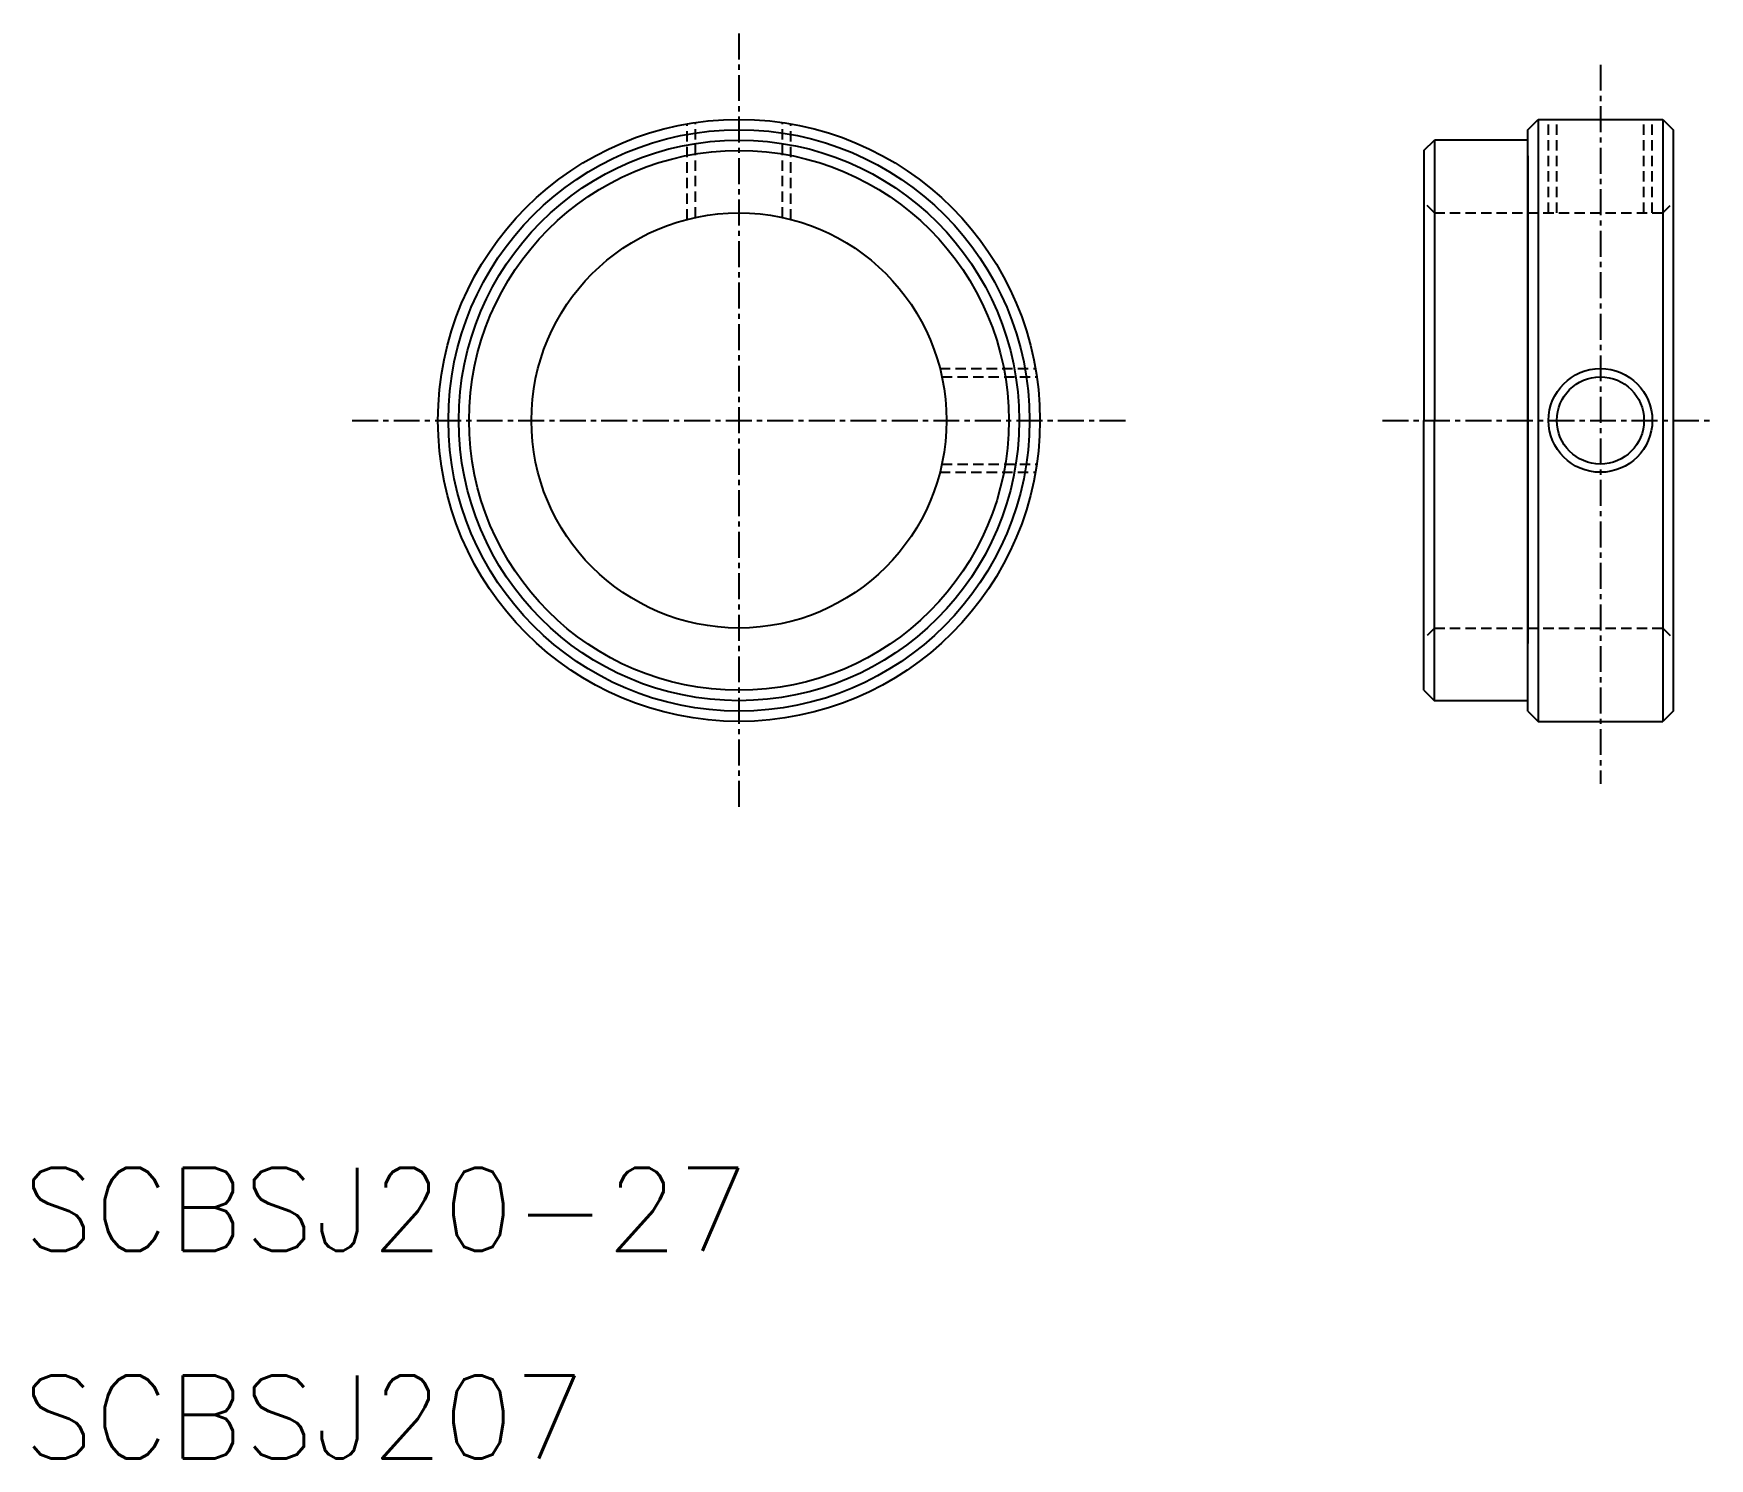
# Model space of a CAD drawing. Extents: x 10.5 to 91.3, y 10 to 78.6.
import ezdxf

# ---------------------------------------------------------------- set-up
doc = ezdxf.new("R2010")
doc.units = 0
doc.linetypes.add('CENTER', pattern=[2, 1.25, -0.25, 0.25, -0.25])
doc.linetypes.add('DASHED', pattern=[0.75, 0.5, -0.25])
doc.layers.get('0').update_dxf_attribs({"linetype": 'CONTINUOUS'})
doc.layers.add('CENTER', color=1, linetype='CENTER')
doc.styles.get("Standard").update_dxf_attribs({"font": 'txt.shx', "bigfont": 'bigfont.shx'})

msp = doc.modelspace()

# ---------------------------------------------------------------- linework, layer by layer
at = {"color": 3, "linetype": 'DASHED'}
for p, q in [((42, 69.682), (42, 74.283)), ((42.4, 69.777), (42.4, 74.347)), ((46.6, 69.777), (46.6, 74.347)), ((47, 69.682), (47, 74.283)), ((83.5, 70), (83.5, 74.5)), ((83.9, 70), (83.9, 74.5)), ((88.1, 70), (88.1, 74.5)), ((88.5, 70), (88.5, 74.5)), ((78, 70), (77.5, 70.5)), ((89, 70), (89.5, 70.5)), ((78, 70), (89, 70)), ((54.182, 62.5), (58.783, 62.5)), ((54.277, 62.1), (58.847, 62.1)), ((54.182, 57.5), (58.783, 57.5)), ((54.277, 57.9), (58.847, 57.9)), ((78, 50), (77.5, 49.5)), ((78, 50), (89, 50)), ((89, 50), (89.5, 49.5))]:
    msp.add_line(p, q, dxfattribs=at)
at = {"color": 7, "linetype": 'CONTINUOUS'}
for p, q in [((82.5, 74), (83, 74.5)), ((83, 74.5), (83, 45.5)), ((83, 74.5), (89, 74.5)), ((89, 74.5), (89, 45.5)), ((89, 74.5), (89.5, 74)), ((77.5, 73), (78, 73.5)), ((78, 73.5), (78, 60)), ((82.5, 73.5), (78, 73.5)), ((82.5, 46), (82.5, 74)), ((89.5, 74), (89.5, 46)), ((77.5, 73), (77.5, 60)), ((82.5, 72.75), (82.5, 49.25)), ((77.5, 47), (77.5, 60)), ((78, 46.5), (78, 60)), ((77.5, 47), (78, 46.5)), ((82.5, 46.5), (78, 46.5)), ((82.5, 46), (83, 45.5)), ((83, 45.5), (89, 45.5)), ((89.5, 46), (89, 45.5))]:
    msp.add_line(p, q, dxfattribs=at)
for centre, radius in [((44.5, 60), 14.5), ((44.5, 60), 14), ((44.5, 60), 13.5), ((44.5, 60), 13), ((44.5, 60), 10), ((86, 60), 2.1)]:
    msp.add_circle(centre, radius, dxfattribs=at)
at = {"color": 3, "linetype": 'CONTINUOUS'}
msp.add_circle((86, 60), 2.5, dxfattribs=at)
at = {"layer": 'CENTER', "color": 1, "linetype": 'CENTER'}
for p, q in [((44.5, 78.635), (44.5, 41.365)), ((86, 77.134), (86, 42.5)), ((25.865, 60), (63.135, 60)), ((75.5, 60), (91.255, 60))]:
    msp.add_line(p, q, dxfattribs=at)

# ---------------------------------------------------------------- texts
at = {"color": 7, "linetype": 'CONTINUOUS'}
for s, p in [('SCBSJ20-27', (10, 20)), ('SCBSJ207', (10, 10))]:
    msp.add_text(s, height=4, dxfattribs=at).set_placement(p)

doc.saveas('drawing.dxf')
